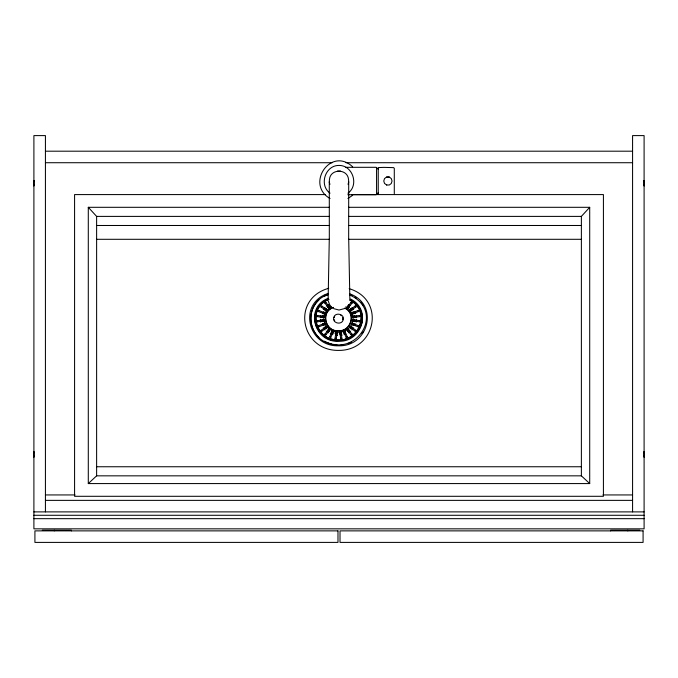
<?xml version="1.0" encoding="UTF-8"?>
<svg xmlns="http://www.w3.org/2000/svg" width="678" height="678" viewBox="0 0 678 678"><rect width="100%" height="100%" fill="white"/><g stroke="black" fill="none" stroke-linecap="round" stroke-linejoin="round"><path stroke-width="1.02" d="M328.135 299.193L329.313 237.114L329.288 181.78L329.881 184.492M314.855 317.685L315.397 313.889M317.101 316.601L317.262 315.473M320.355 317.762L320.601 316.007M321.957 317.635L322.236 315.634M322.567 317.677L322.838 315.753M323.686 317.753L323.931 315.973M323.881 317.431L323.881 319.846M324.042 316.295L324.72 313.973M335.017 338.593L336.068 331.195L337.288 331.339L336.237 338.737M342.712 319.694L342.712 317.584M352.789 321.304L353.043 319.524M352.891 320.974C351.543 329.516 341.246 334.449 333.44 331.398M353.052 319.846L353.052 317.431M354.102 321.525L354.374 319.601M354.704 321.635L354.984 319.635M356.213 322.143L356.586 319.516M359.679 321.804L359.84 320.669M350.034 300.049C373.764 312.236 356.475 346.704 332.483 339.373C312.634 336.042 309.405 305.846 328.762 299.329M350.348 299.549C386.858 324.898 330.618 362.679 315.524 324.338M348.111 184.492L348.704 181.78L348.67 237.114L349.856 299.193M315.524 312.931L317.897 307.617L321.677 303.058L326.593 299.549M318.397 311.541L318.863 310.482M322.796 313.702L323.626 311.846M323.381 313.889L324.177 312.092M324.431 314.253L325.169 312.6M325.186 312.914L326.491 310.829M334.229 317.584L334.669 316.601M329.567 337.085L332.644 330.186L333.788 330.627L330.711 337.517M352.763 325.186L353.56 323.389M353.314 325.432L354.145 323.567M354.992 325.465L355.721 323.838M358.077 326.796L358.543 325.737M318.914 300.074C308.143 309.676 308.143 327.754 318.914 337.347M321.058 306.964L321.804 306.049M323.253 309.473L324.991 307.371M324.703 310.109L326.033 308.507M325.22 310.422L326.491 308.888M326.126 311.058L327.305 309.634M327.237 309.922L329.076 308.219M350.45 328.389L351.721 326.847M350.907 328.771L352.229 327.169M351.941 329.906L353.687 327.805M355.128 331.22L355.882 330.313M362.01 333.525L363.315 331.949M589.707 207.307L589.707 483.575L581.377 475.837L581.377 216.392L589.707 207.307L348.517 207.307M377.044 194.035L378.426 192.586M329.483 207.307L88.293 207.307L88.293 483.575L96.623 475.837L581.377 475.837M376.561 168.424L377.044 168.017L378.426 169.466M386.502 184.958L389.257 185.026L391.265 183.509L392.037 181.018L391.265 178.543L389.257 177.026L386.502 177.094L384.528 178.594L383.773 181.018L384.528 183.458L386.774 185.026M324.906 303.176L325.889 302.481M326.33 306.134L328.593 304.524M327.55 307.092L329.279 305.863M327.957 307.524L329.618 306.337M328.661 308.38L330.194 307.287M330.05 307.515L331.093 306.778M320.821 330.483L327.203 325.94L327.957 326.847L321.575 331.389M347.322 330.94L348.984 329.754M347.661 331.406L349.382 330.178M348.348 332.754L350.611 331.144M351.051 334.796L352.035 334.101M347.95 193.179C359.179 185.331 352.916 165.229 339 165.432C325.084 165.229 318.821 185.331 330.05 193.179M347.95 198.544L352.636 195.264M344.416 308.6L338.992 310.049L333.568 308.6M328.694 288.303C290.972 298.761 300.396 350.704 338.466 350.407C375.875 350.84 386.129 299.727 349.17 288.659M328.245 293.421C297.617 303.108 307.481 346.797 338.466 345.797C368.857 346.839 379.409 304.151 349.577 293.76M324.126 295.583L327.093 294.447M327.737 294.761C302.88 302.778 306.668 339.339 331.652 344.17M324.431 296.083L328.305 294.591M328.245 298.303C304.388 307.21 314.033 342.661 338.466 341.246C361.738 342.5 372.434 309.854 350.653 299.057M328.635 299.074C305.676 307.642 314.965 341.754 338.466 340.39C360.857 341.593 371.137 310.185 350.187 299.803M328.881 299.566C306.498 307.922 315.55 341.17 338.466 339.848C360.289 341.026 370.324 310.397 349.899 300.269M333.432 307.354C320.041 311.312 324.94 332.144 338.466 330.966C351.018 331.991 356.916 313.473 345.11 307.965M333.449 307.626C320.389 311.49 325.16 331.813 338.364 330.661C350.602 331.669 356.357 313.6 344.839 308.227M318.118 325.838L325.55 322.982L326.025 324.042L318.592 326.898M358.348 310.38L350.916 313.236L351.39 314.295L358.815 311.439M343.585 332.644L345.526 331.898M343.585 333.262L345.187 332.644M344.068 334.644L345.831 333.974M346.119 337.271L347.255 336.83M347.873 343.593L351.246 342.288M389.257 177.026L386.502 177.094M316.804 320.711L324.779 319.736L324.94 320.872L316.965 321.847M339.509 333.398L341.585 333.144M339.331 333.991L341.059 333.779M340.356 335.33L342.246 335.101M340.661 338.466L341.882 338.322M341.102 344.814L343.204 344.551M45.426 151.194L632.574 151.194M45.426 162.72L332.127 162.72M345.873 162.72L632.574 162.72M345.721 167.322L376.121 167.305L376.561 167.847L376.561 194.205M337.407 171.11L340.576 171.11M325.271 194.586L74.58 194.586L74.58 496.296L603.42 496.296L603.42 194.586L351.696 194.586M347.822 194.73L376.121 194.747M88.293 207.307L96.623 216.392L329.474 216.392M348.526 216.392L581.377 216.392M96.623 225.486L329.474 225.486M348.526 225.486L581.377 225.486M96.623 239.3L329.474 239.3M348.526 239.3L581.377 239.3M361.603 318.635L362.221 318.635M96.623 466.752L581.377 466.752M88.293 483.575L589.707 483.575M45.426 494.94L75.046 494.94M602.954 494.94L632.574 494.94M45.426 500.364L632.574 500.364M33.9 511.89L644.1 511.89M33.9 515.28L644.1 515.28M33.9 518.67L644.1 518.67M42.248 530.196L71.402 530.196L71.402 530.874M639.82 530.196L610.666 530.196L610.666 530.874M316.965 315.431L324.94 316.406L324.779 317.541L316.804 316.567M335.356 333.144L337.432 333.398M335.017 333.669L337.61 333.991M335.635 335.22L337.525 335.449M335.051 338.322L336.28 338.466M333.746 344.424L336.898 344.814M332.898 344.577L334.754 344.805M350.263 294.761L352.221 295.515M349.602 294.964C385.858 310.939 356.992 358.433 324.431 341.195M318.592 310.38L326.025 313.236L325.55 314.295L318.118 311.439M358.815 325.838L351.39 322.982L350.916 324.042L358.348 326.898M332.305 330.957L327.237 327.355M331.856 330.881L333.635 331.567M331.415 331.898L333.347 332.644M330.949 332.33L333.356 333.262M330.228 333.635L332.873 334.644M329.678 336.83L330.822 337.271M324.126 341.695L329.067 343.593M352.636 166.788C330.737 146.245 305.168 184.323 330.05 198.544M354.882 297.091L356.56 298.286M351.051 302.481L352.035 303.176M348.348 304.524L349.856 305.592M347.661 305.863L349.382 307.092M347.322 306.337L348.984 307.524M345.848 306.778L348.907 308.956L351.746 312.914M340.661 315.109L341.576 315.762M321.575 305.888L327.957 310.431L327.203 311.338L320.821 306.795M327.957 329.754L329.618 330.94M327.55 330.178L329.279 331.406M326.33 331.144L328.593 332.754M324.906 334.101L325.889 334.796M360.704 302.176L363.315 305.329M355.128 306.049L355.882 306.964M351.941 307.371L353.687 309.473M350.907 308.507L352.229 310.109M350.45 308.888L351.721 310.422M326.491 326.449L325.186 324.364M326.126 326.22L327.305 327.644M325.22 326.847L326.491 328.389M324.703 327.169L326.033 328.771M323.253 327.805L324.991 329.906M321.058 330.313L321.804 331.22M331.313 306.922L329.593 304.651L328.271 301.04M358.077 310.482L358.543 311.541M354.992 311.812L355.721 313.439M353.314 311.846L354.145 313.702M352.763 312.092L353.56 313.889M352.221 313.973L352.891 316.295M351.551 312.6L352.297 314.253M347.373 337.085L344.288 330.186L343.153 330.627L346.229 337.517M334.229 319.694L334.669 320.677M324.72 323.304L324.042 320.974M324.431 323.025L325.169 324.677M323.381 323.389L324.177 325.186M322.796 323.567L323.626 325.432M318.397 325.737L318.863 326.796M359.679 315.473L359.84 316.601M356.331 316.007L356.586 317.762M354.704 315.634L354.984 317.635M354.102 315.753L354.374 317.677M352.789 315.973L353.043 317.753M341.924 338.593L340.873 331.195L339.653 331.339L340.703 338.737M323.686 319.524L323.931 321.304M322.567 319.601L322.838 321.525M321.957 319.635L322.236 321.635M320.355 319.516L320.728 322.143M317.101 320.669L317.262 321.804M314.855 319.592L315.397 323.389M632.574 511.89L632.574 135.6L644.1 135.6L644.1 528.84L33.9 528.84L33.9 135.6L45.426 135.6L45.426 511.89M627.828 530.196L627.828 530.874M394.291 193.713L394.291 168.339L393.63 167.627L383.994 167.381L378.375 167.576L378.239 168.042L378.239 194.01M96.623 216.392L96.623 475.837M54.24 530.196L54.24 530.874M329.601 183.399A10.416 10.416 0 0 1 329.449 179.585C330.211 168.415 347.772 168.415 348.534 179.585A10.416 10.416 0 0 1 348.382 183.399M33.959 185.831A20.459 20.459 0 0 1 33.959 180.518M33.866 185.84A20.459 20.459 0 0 1 33.858 180.509M644.041 180.518A20.459 20.459 0 0 1 644.041 185.831M644.108 180.509A20.399 20.399 0 0 1 644.125 185.84M644.041 451.718A20.459 20.459 0 0 1 644.041 457.031M644.108 451.709A20.399 20.399 0 0 1 644.125 457.04M33.959 457.031A20.459 20.459 0 0 1 33.959 451.718M33.866 457.04A20.459 20.459 0 0 1 33.858 451.709M333.703 317.457C332.05 323.279 341.754 325.499 343.238 319.821C344.89 313.999 335.186 311.778 333.703 317.457M352.162 319.736L352.001 320.872L359.976 321.847L360.137 320.711L352.162 319.736M329.627 328.398L324.728 334.313L325.703 335.017L330.601 329.093L329.627 328.398M351.229 302.261L346.339 308.185L347.314 308.88L352.213 302.964L351.229 302.261M349.738 325.94L348.984 326.847L355.365 331.389L356.12 330.483L349.738 325.94M325.703 302.261L324.728 302.964L329.627 308.88L330.601 308.185L325.703 302.261M355.365 305.888L348.984 310.431L349.738 311.338L356.12 306.795L355.365 305.888M347.314 328.398L346.339 329.093L351.229 335.017L352.213 334.313L347.314 328.398M359.976 315.431L352.001 316.406L352.162 317.541L360.137 316.567L359.976 315.431M337.983 530.874L34.917 530.874L34.917 542.4L337.983 542.4L337.983 530.874M643.083 530.874L340.017 530.874L340.017 542.4L643.083 542.4L643.083 530.874"/></g></svg>
